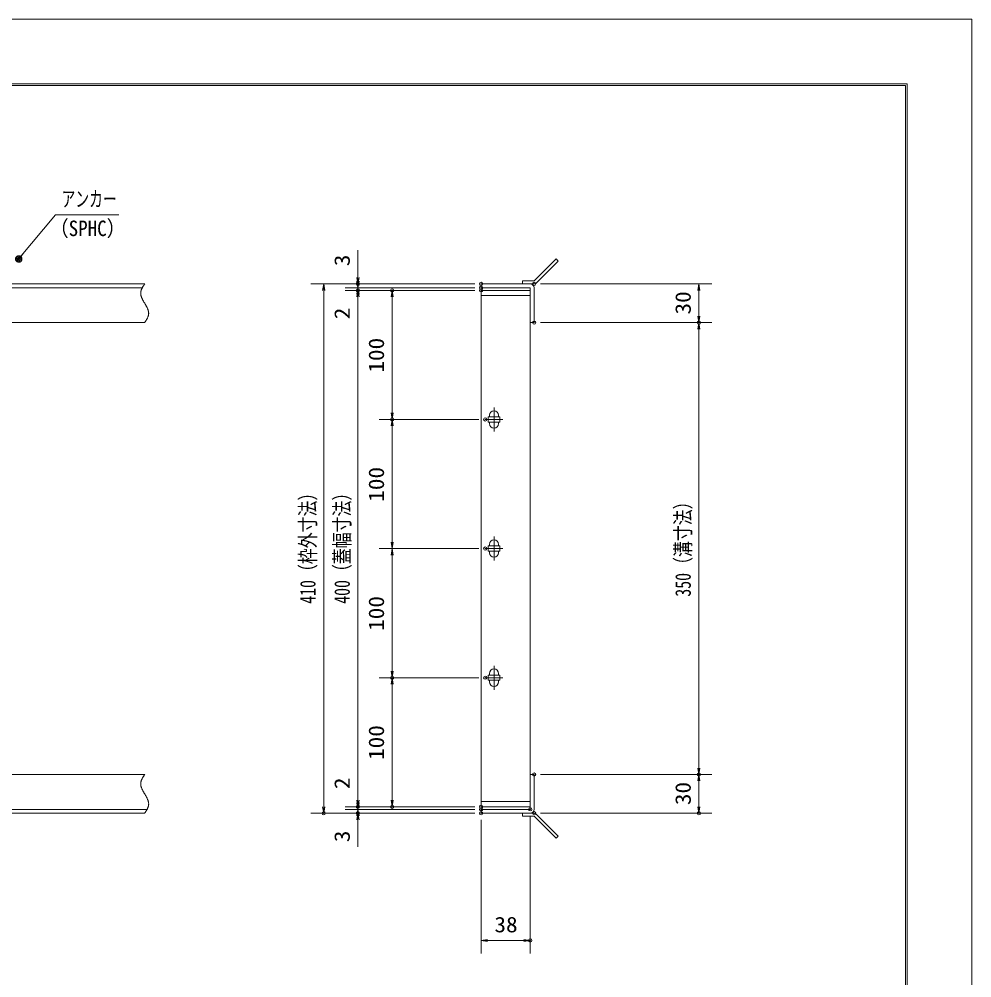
# Model space of a CAD drawing. Units: millimetres, scale not verified. Extents: x -1050 to 1050, y -742 to 742.
# Drawn here: x 312 to 1050, y 0 to 742 of the extents above; entities that cross this region are included whole.
import ezdxf
from ezdxf.enums import TextEntityAlignment as Align

# ---------------------------------------------------------------- set-up
doc = ezdxf.new("R2010")
doc.units = ezdxf.units.MM
doc.header["$LTSCALE"] = 5
doc.header["$PDMODE"] = 32
doc.header["$PDSIZE"] = 2.5
doc.linetypes.add('CHAIN1', pattern=[8, 5, -1, 1, -1])
doc.linetypes.add('DOUBLE_CHAIN1', pattern=[8.8, 5, -1, 0.6, -0.6, 0.6, -1])
for name, color, linetype, lineweight in [('0-0_7-図\u3000枠', 4, 'Continuous', 9), ('0-1_寸法注釈', 2, 'Continuous', 9), ('0-2_想像線', 134, 'DOUBLE_CHAIN1', 9), ('0-4_0', 2, 'Continuous', 9), ('0-5_DEFPOINTS', 134, 'Continuous', 9), ('0-6_枠', 7, 'Continuous', 9), ('0-7_蓋', 5, 'Continuous', 9), ('0-8_アンカー', 7, 'Continuous', 9), ('0-9_中心線', 6, 'CHAIN1', 9)]:
    doc.layers.add(name, color=color, linetype=linetype, lineweight=lineweight)
doc.styles.add('ＭＳ ゴシック', font='')
doc.styles.get('ＭＳ ゴシック').set_extended_font_data('MS Gothic')

# ---------------------------------------------------------------- blocks, each defined once
blk = doc.blocks.new('_OPEN')
at = {"layer": '0-4_0'}
blk.add_line((0, 0), (-5, 0), dxfattribs=at)
blk.add_lwpolyline([(-5, 0.833), (0, 0), (-5, -0.833)], dxfattribs=at)
blk = doc.blocks.new('A$C4F066A7F')
at = {"layer": '0-8_アンカー'}
for p, q in [((0, 96.52), (45.24, 96.52)), ((0, 85.02), (0, 96.52)), ((0, 85.02), (45.24, 85.02)), ((130.26, 0), (45.24, 85.02)), ((138.39, 8.13), (53.37, 93.15)), ((138.39, 8.13), (130.26, 0))]:
    blk.add_line(p, q, dxfattribs=at)
blk.add_arc((45.24, 85.02), 11.5, 45, 90, dxfattribs=at)
blk = doc.blocks.new('A$C6EB770D1')
at = {"layer": '0-8_アンカー'}
for p, q in [((130.257, 96.52), (45.237, 11.5)), ((138.388, 88.388), (53.368, 3.368)), ((138.388, 88.388), (130.257, 96.52)), ((0, 11.5), (45.237, 11.5)), ((0, 11.5), (0, 0)), ((0, 0), (45.237, 0))]:
    blk.add_line(p, q, dxfattribs=at)
blk.add_arc((45.237, 11.5), 11.5, 270, 315, dxfattribs=at)
blk = doc.blocks.new('_Dot')
at = {"layer": '0-4_0'}
for p, q in [((-2.5, 0), (-5, 0)), ((2.445, 0.5), (-2.445, 0.5)), ((1.997, 1.5), (-1.997, 1.5)), ((2.289, -0.995), (-2.289, -0.995)), ((1.499, -1.995), (-1.499, -1.995))]:
    blk.add_line(p, q, dxfattribs=at)
for points in [[(2.5, 0), (2.48, 0.313), (2.421, 0.622), (2.324, 0.92), (2.191, 1.204), (2.023, 1.469), (1.822, 1.711), (1.594, 1.926), (1.34, 2.111), (1.064, 2.262), (0.773, 2.378), (0.468, 2.456), (0.157, 2.495), (-0.157, 2.495), (-0.468, 2.456), (-0.773, 2.378), (-1.064, 2.262), (-1.34, 2.111), (-1.594, 1.926), (-1.822, 1.711), (-2.023, 1.469), (-2.191, 1.204), (-2.324, 0.92), (-2.421, 0.622), (-2.48, 0.313), (-2.5, 0), (0, 0)], [(-2.5, 0), (-2.48, -0.313), (-2.421, -0.622), (-2.324, -0.92), (-2.191, -1.204), (-2.023, -1.469), (-1.822, -1.711), (-1.594, -1.926), (-1.34, -2.111), (-1.064, -2.262), (-0.773, -2.378), (-0.468, -2.456), (-0.157, -2.495), (0.157, -2.495), (0.468, -2.456), (0.773, -2.378), (1.064, -2.262), (1.34, -2.111), (1.594, -1.926), (1.822, -1.711), (2.023, -1.469), (2.191, -1.204), (2.324, -0.92), (2.421, -0.622), (2.48, -0.313), (2.5, 0), (0, 0)]]:
    blk.add_lwpolyline(points, close=True, dxfattribs=at)

msp = doc.modelspace()

# ---------------------------------------------------------------- linework, layer by layer
at = {"layer": '0-0_7-図\u3000枠'}
for p in [(-973.75, 691.25), (998.75, -691.25)]:
    msp.add_line(p, (998.75, 691.25), dxfattribs=at)
msp.add_lwpolyline([(-975, 692.5), (1000, 692.5), (1000, -692.5)], dxfattribs=at)
at = {"layer": '0-1_寸法注釈'}
for p, q in [((574.681, 542.475), (574.681, 563.588)), ((574.681, 539.475), (574.681, 544.475)), ((665.063, 537.475), (538.149, 537.475)), ((665.063, 537.475), (564.681, 537.475)), ((574.681, 534.475), (574.681, 537.475)), ((716.11, 537.475), (848.677, 537.475)), ((548.149, 532.475), (548.149, 132.475)), ((665.063, 534.475), (564.681, 534.475)), ((665.063, 534.475), (564.681, 534.475)), ((665.063, 532.475), (564.681, 532.475)), ((665.063, 532.475), (564.681, 532.475)), ((574.681, 534.475), (574.681, 532.475)), ((574.681, 529.475), (574.681, 524.475)), ((574.681, 527.475), (574.681, 506.362)), ((574.681, 527.475), (574.681, 137.475)), ((665.063, 532.475), (591.181, 532.475)), ((601.181, 437.475), (601.181, 527.475)), ((838.677, 532.475), (838.677, 512.475)), ((716.11, 507.475), (848.677, 507.475)), ((716.11, 507.475), (848.677, 507.475)), ((838.677, 502.475), (838.677, 162.475)), ((668.253, 432.475), (591.181, 432.475)), ((668.253, 432.475), (591.181, 432.475)), ((601.181, 337.475), (601.181, 427.475)), ((668.253, 332.475), (591.181, 332.475)), ((668.253, 332.475), (591.181, 332.475)), ((601.181, 327.475), (601.181, 237.475)), ((668.253, 232.475), (591.181, 232.475)), ((668.253, 232.475), (591.181, 232.475)), ((601.181, 227.475), (601.181, 137.475)), ((574.681, 137.475), (574.681, 158.588)), ((716.063, 157.475), (848.677, 157.475)), ((716.063, 157.475), (848.677, 157.475)), ((838.677, 152.475), (838.677, 132.475)), ((574.681, 135.475), (574.681, 140.475)), ((665.063, 127.475), (538.149, 127.475)), ((665.063, 132.475), (564.681, 132.475)), ((665.063, 132.475), (564.681, 132.475)), ((665.063, 130.475), (564.681, 130.475)), ((665.063, 130.475), (564.681, 130.475)), ((665.063, 127.475), (564.681, 127.475)), ((574.681, 130.475), (574.681, 132.475)), ((574.681, 130.475), (574.681, 127.475)), ((665.063, 132.475), (591.181, 132.475)), ((716.11, 127.475), (848.677, 127.475)), ((574.681, 125.475), (574.681, 120.475)), ((574.681, 122.475), (574.681, 101.362)), ((670.063, 122.475), (670.063, 18.953)), ((708.063, 125.475), (708.063, 18.953)), ((675.063, 28.953), (703.063, 28.953))]:
    msp.add_line(p, q, dxfattribs=at)
msp.add_lwpolyline([(389.478, 590.968), (340.425, 590.968), (312.702, 557.538)], dxfattribs=at)
at = {"layer": '0-2_想像線'}
for points in [[(409.55, 537.475), (409.359, 537.182), (409.169, 536.888), (408.98, 536.595), (408.792, 536.301), (408.608, 536.007), (408.427, 535.714), (408.249, 535.42), (408.076, 535.126), (407.909, 534.831), (407.747, 534.537), (407.592, 534.242), (407.443, 533.947), (407.303, 533.652), (407.171, 533.357), (407.048, 533.061), (406.935, 532.765), (406.832, 532.468), (406.741, 532.172), (406.661, 531.874), (406.593, 531.577), (406.538, 531.279), (406.497, 530.98), (406.47, 530.681), (406.458, 530.381), (406.46, 530.081), (406.476, 529.781), (406.505, 529.48), (406.547, 529.178), (406.601, 528.876), (406.666, 528.574), (406.743, 528.272), (406.829, 527.969), (406.926, 527.665), (407.032, 527.362), (407.147, 527.058), (407.27, 526.753), (407.401, 526.449), (407.538, 526.144), (407.683, 525.839)], [(407.683, 525.839), (407.833, 525.534), (407.989, 525.229), (408.15, 524.923), (408.316, 524.617), (408.485, 524.312), (408.657, 524.006), (408.833, 523.7), (409.01, 523.394), (409.189, 523.087), (409.369, 522.781), (409.55, 522.475)], [(411.417, 519.111), (411.267, 519.416), (411.111, 519.721), (410.95, 520.027), (410.784, 520.333), (410.615, 520.638), (410.443, 520.944), (410.267, 521.25), (410.09, 521.556), (409.911, 521.863), (409.731, 522.169), (409.55, 522.475)], [(409.55, 507.475), (409.741, 507.768), (409.931, 508.062), (410.12, 508.355), (410.308, 508.649), (410.492, 508.943), (410.673, 509.236), (410.851, 509.53), (411.024, 509.824), (411.191, 510.119), (411.353, 510.413), (411.508, 510.708), (411.657, 511.003), (411.797, 511.298), (411.929, 511.593), (412.052, 511.889), (412.165, 512.185), (412.268, 512.481), (412.359, 512.778), (412.439, 513.076), (412.507, 513.373), (412.562, 513.671), (412.603, 513.97), (412.63, 514.269), (412.642, 514.569), (412.64, 514.869), (412.624, 515.169), (412.595, 515.47), (412.553, 515.772), (412.499, 516.074), (412.434, 516.376), (412.357, 516.678), (412.271, 516.981), (412.174, 517.285), (412.068, 517.588), (411.953, 517.892), (411.83, 518.197), (411.699, 518.501), (411.562, 518.806), (411.417, 519.111)], [(409.55, 157.475), (409.359, 157.182), (409.169, 156.888), (408.98, 156.595), (408.792, 156.301), (408.608, 156.007), (408.427, 155.714), (408.249, 155.42), (408.076, 155.126), (407.909, 154.831), (407.747, 154.537), (407.592, 154.242), (407.443, 153.947), (407.303, 153.652), (407.171, 153.357), (407.048, 153.061), (406.935, 152.765), (406.832, 152.468), (406.741, 152.172), (406.661, 151.874), (406.593, 151.577), (406.538, 151.279), (406.497, 150.98), (406.47, 150.681), (406.458, 150.381), (406.46, 150.081), (406.476, 149.781), (406.505, 149.48), (406.547, 149.178), (406.601, 148.876), (406.666, 148.574), (406.743, 148.272), (406.829, 147.969), (406.926, 147.665), (407.032, 147.362), (407.147, 147.058), (407.27, 146.753), (407.401, 146.449), (407.538, 146.144), (407.683, 145.839)], [(407.683, 145.839), (407.833, 145.534), (407.989, 145.229), (408.15, 144.923), (408.316, 144.617), (408.485, 144.312), (408.657, 144.006), (408.833, 143.7), (409.01, 143.394), (409.189, 143.087), (409.369, 142.781), (409.55, 142.475), (409.55, 142.475)], [(411.417, 139.111), (411.267, 139.416), (411.111, 139.721), (410.95, 140.027), (410.784, 140.333), (410.615, 140.638), (410.443, 140.944), (410.267, 141.25), (410.09, 141.556), (409.911, 141.863), (409.731, 142.169), (409.55, 142.475)], [(409.55, 127.475), (409.741, 127.768), (409.931, 128.062), (410.12, 128.355), (410.308, 128.649), (410.492, 128.943), (410.673, 129.236), (410.851, 129.53), (411.024, 129.824), (411.191, 130.119), (411.353, 130.413), (411.508, 130.708), (411.657, 131.003), (411.797, 131.298), (411.929, 131.593), (412.052, 131.889), (412.165, 132.185), (412.268, 132.481), (412.359, 132.778), (412.439, 133.076), (412.507, 133.373), (412.562, 133.671), (412.603, 133.97), (412.63, 134.269), (412.642, 134.569), (412.64, 134.869), (412.624, 135.169), (412.595, 135.47), (412.553, 135.772), (412.499, 136.074), (412.434, 136.376), (412.357, 136.678), (412.271, 136.981), (412.174, 137.285), (412.068, 137.588), (411.953, 137.892), (411.83, 138.197), (411.699, 138.501), (411.562, 138.806), (411.417, 139.111)]]:
    msp.add_lwpolyline(points, dxfattribs=at)
at = {"layer": '0-5_DEFPOINTS'}
msp.add_lwpolyline([(-1050, -742.5), (-1050, 742.5), (1050, 742.5), (1050, -742.5)], close=True, dxfattribs=at)
for p in [(574.681, 537.475), (670.063, 537.475), (670.063, 534.475), (711.11, 537.475), (574.681, 532.475), (601.181, 532.475), (670.063, 532.475), (670.063, 532.475), (711.11, 507.475), (838.677, 507.475), (601.181, 432.475), (673.253, 432.475), (673.253, 432.475), (673.253, 332.475), (601.181, 232.475), (673.253, 232.475), (673.253, 232.475), (711.063, 157.475), (838.677, 157.475), (574.681, 132.475), (574.681, 132.475), (601.181, 132.475), (670.063, 132.475), (670.063, 132.475), (548.149, 127.475), (574.681, 127.475), (670.063, 130.475), (670.063, 130.475), (670.063, 127.475), (708.063, 130.475), (711.11, 127.475), (838.677, 127.475), (708.063, 28.953)]:
    msp.add_point(p, dxfattribs=at)
at = {"layer": '0-6_枠'}
for p, q in [((-795.45, 537.475), (409.55, 537.475)), ((670.063, 534.475), (670.063, 537.475)), ((670.063, 537.475), (708.063, 537.475)), ((-792.45, 534.475), (407.714, 534.475)), ((708.063, 534.475), (670.063, 534.475)), ((708.063, 507.475), (708.063, 534.475)), ((711.063, 507.475), (711.063, 534.475)), ((204.55, 507.475), (409.55, 507.475)), ((708.063, 507.475), (711.063, 507.475)), ((204.55, 157.475), (409.55, 157.475)), ((708.063, 157.475), (711.063, 157.475)), ((708.063, 157.475), (708.063, 130.475)), ((711.063, 157.475), (711.063, 130.475)), ((-795.45, 127.475), (409.55, 127.475)), ((-792.45, 130.475), (411.386, 130.475)), ((708.063, 130.475), (670.063, 130.475))]:
    msp.add_line(p, q, dxfattribs=at)
msp.add_lwpolyline([(670.063, 130.475), (670.063, 127.475), (708.063, 127.475)], dxfattribs=at)
for centre, start, end in [((708.063, 534.475), 0, 90), ((708.063, 130.475), 270, 0)]:
    msp.add_arc(centre, 3, start, end, dxfattribs=at)
at = {"layer": '0-7_蓋'}
for p, q in [((670.063, 532.475), (670.063, 132.475)), ((670.063, 532.475), (708.063, 532.475)), ((708.063, 528.475), (670.063, 528.475)), ((708.063, 532.475), (708.063, 132.475)), ((675.563, 430.475), (675.563, 434.475)), ((684.563, 434.475), (675.563, 434.475)), ((676.563, 434.475), (676.563, 435.725)), ((683.563, 434.475), (683.563, 435.725)), ((684.563, 430.475), (684.563, 434.475)), ((684.563, 430.475), (675.563, 430.475)), ((676.563, 429.225), (676.563, 430.475)), ((683.563, 429.225), (683.563, 430.475)), ((684.563, 334.475), (675.563, 334.475)), ((675.563, 330.475), (675.563, 334.475)), ((676.563, 334.475), (676.563, 335.725)), ((683.563, 334.475), (683.563, 335.725)), ((684.563, 330.475), (684.563, 334.475)), ((684.563, 330.475), (675.563, 330.475)), ((676.563, 329.225), (676.563, 330.475)), ((683.563, 329.225), (683.563, 330.475)), ((684.563, 234.475), (675.563, 234.475)), ((675.563, 234.475), (675.563, 230.475)), ((684.563, 230.475), (675.563, 230.475)), ((676.563, 235.725), (676.563, 234.475)), ((676.563, 230.475), (676.563, 229.225)), ((683.563, 235.725), (683.563, 234.475)), ((683.563, 230.475), (683.563, 229.225)), ((684.563, 234.475), (684.563, 230.475)), ((670.063, 136.475), (708.063, 136.475)), ((708.063, 132.475), (670.063, 132.475))]:
    msp.add_line(p, q, dxfattribs=at)
for centre, start, end in [((680.063, 435.725), 360, 180), ((680.063, 429.225), 180, 360), ((680.063, 335.725), 360, 180), ((680.063, 329.225), 180, 360), ((680.063, 235.725), 0, 180), ((680.063, 229.225), 180, 0)]:
    msp.add_arc(centre, 3.5, start, end, dxfattribs=at)
at = {"layer": '0-7_蓋', "color": 7}
for p in [(670.063, 532.475), (670.063, 132.475)]:
    msp.add_point(p, dxfattribs=at)
at = {"layer": '0-9_中心線'}
for p, q in [((680.063, 423.175), (680.063, 441.775)), ((686.872, 432.475), (673.253, 432.475)), ((680.063, 323.175), (680.063, 341.775)), ((686.872, 332.475), (673.253, 332.475)), ((680.063, 241.775), (680.063, 223.175)), ((686.872, 232.475), (673.253, 232.475))]:
    msp.add_line(p, q, dxfattribs=at)

# ---------------------------------------------------------------- block references
at = {"layer": '0-1_寸法注釈'}
for name, p, rotation in [('_Dot', (312.05, 556.779), 229.33113), ('_OPEN', (574.681, 537.475), 270), ('_OPEN', (548.149, 537.475), 90), ('_OPEN', (574.681, 534.475), 270), ('_OPEN', (838.677, 537.475), 90), ('_OPEN', (574.681, 534.475), 90), ('_OPEN', (574.681, 532.475), 90), ('_OPEN', (574.681, 532.475), 90), ('_OPEN', (601.181, 532.475), 90), ('_OPEN', (838.677, 507.475), 270), ('_OPEN', (838.677, 507.475), 90), ('_OPEN', (601.181, 432.475), 270), ('_OPEN', (601.181, 432.475), 90), ('_OPEN', (601.181, 332.475), 270), ('_OPEN', (601.181, 332.475), 90), ('_OPEN', (601.181, 232.475), 270), ('_OPEN', (601.181, 232.475), 90), ('_OPEN', (838.677, 157.475), 270), ('_OPEN', (838.677, 157.475), 90), ('_OPEN', (574.681, 132.475), 270), ('_OPEN', (574.681, 132.475), 270), ('_OPEN', (574.681, 130.475), 270), ('_OPEN', (601.181, 132.475), 270), ('_OPEN', (548.149, 127.475), 270), ('_OPEN', (574.681, 130.475), 90), ('_OPEN', (574.681, 127.475), 90), ('_OPEN', (838.677, 127.475), 270), ('_OPEN', (670.063, 28.953), 180)]:
    msp.add_blockref(name, p, dxfattribs=dict(at, rotation=rotation))
msp.add_blockref('_OPEN', (708.063, 28.953), dxfattribs=at)
at = {"layer": '0-8_アンカー', "xscale": 0.2, "yscale": 0.2}
for name, p in [('A$C6EB770D1', (702.063, 537.475)), ('A$C4F066A7F', (702.063, 108.171))]:
    msp.add_blockref(name, p, dxfattribs=at)

# ---------------------------------------------------------------- texts
at = {"layer": '0-1_寸法注釈', "color": 7, "style": 'ＭＳ ゴシック'}
for s, width, p in [('アンカー', 0.65, (345.202, 593.655)), ('（SPHC）', 0.9, (335.929, 570.865)), ('38', 1.1, (680.329, 31.64))]:
    msp.add_text(s, height=12.02, dxfattribs=dict(at, width=width)).set_placement(p, align=Align.BOTTOM_LEFT)
for s, height, width, p in [('3', 12.02, 1.1, (571.994, 551.165)), ('30', 12.02, 1.1, (835.99, 513.742)), ('2', 12.02, 1.1, (571.994, 510.052)), ('100', 12.02, 1.1, (598.494, 468.72)), ('100', 12.02, 1.1, (598.494, 368.72)), ('410（枠外寸法）', 12.03, 0.75, (545.462, 289.682)), ('400（蓋幅寸法）', 12.03, 0.75, (571.994, 289.682)), ('350（溝寸法）', 12.03, 0.75, (835.99, 295.184)), ('100', 12.02, 1.1, (598.494, 268.72)), ('100', 12.02, 1.1, (598.494, 168.72)), ('2', 12.02, 1.1, (571.994, 146.165)), ('30', 12.02, 1.1, (835.99, 133.742)), ('3', 12.02, 1.1, (571.994, 105.052))]:
    msp.add_text(s, height=height, rotation=90, dxfattribs=dict(at, width=width)).set_placement(p, align=Align.BOTTOM_LEFT)

doc.saveas('drawing.dxf')
